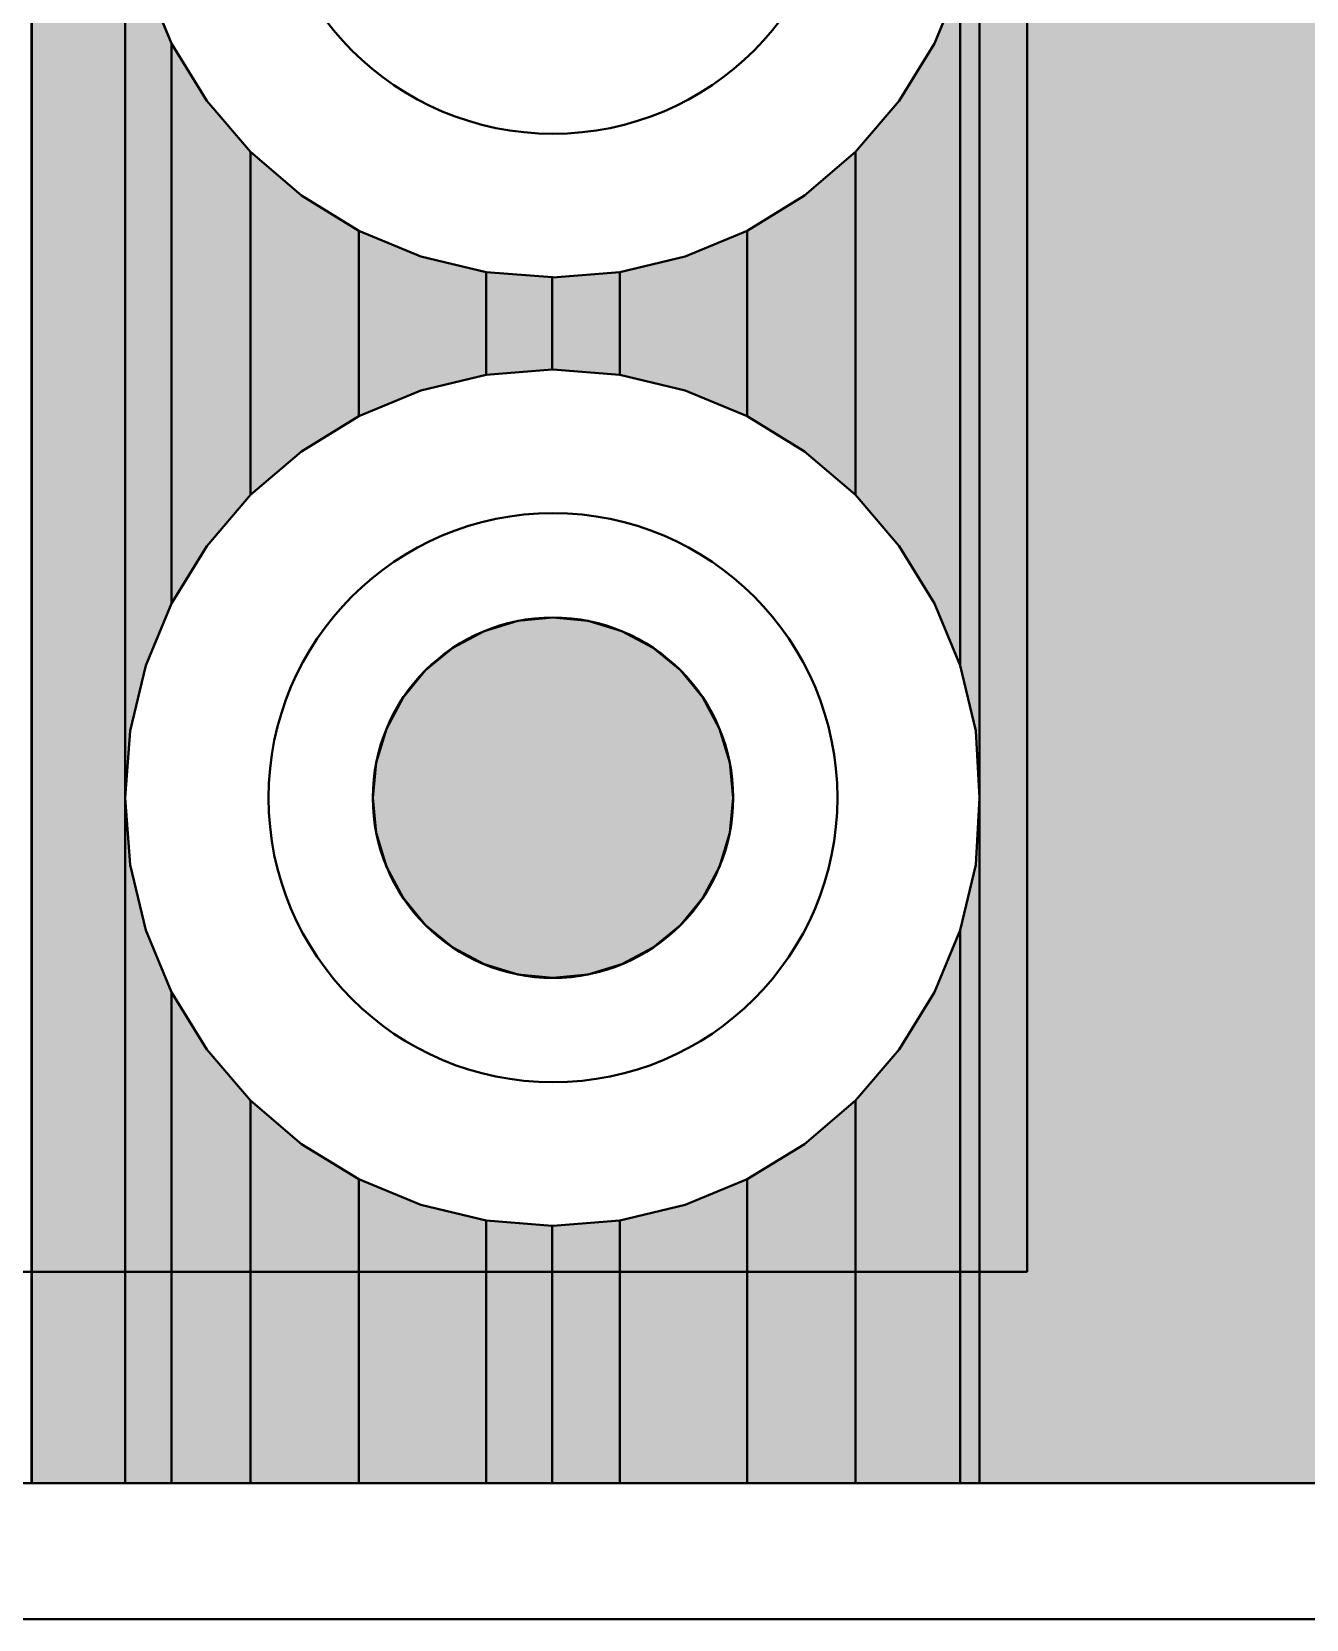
# Model space of a CAD drawing. Header units: millimetres. Extents: x 3.5 to 57, y 2.4 to 42.4.
# Drawn here: x 14.064 to 17.478, y 2.427 to 6.678 of the extents above; entities that cross this region are included whole.
import ezdxf

# ---------------------------------------------------------------- set-up
doc = ezdxf.new("R2010")
doc.units = ezdxf.units.MM
for name, color, linetype in [('bottom_copper', 7, 'Continuous'), ('bottom_silk', 7, 'Continuous'), ('drill_plated', 7, 'Continuous'), ('outline', 7, 'Continuous'), ('top_copper', 7, 'Continuous'), ('top_silk', 7, 'Continuous')]:
    doc.layers.add(name, color=color, linetype=linetype)

# ---------------------------------------------------------------- blocks, each defined once
blk = doc.blocks.new('Block6807')
at = {"layer": 'bottom_copper', "lineweight": 40}
for points in [[(9.5036, 0), (0.9636, 0), (0.9636, 38.9999), (9.5036, 38.9999), (9.5036, 0)], [(0.9636, 1.8353), (0.953, 2.0147), (0.911, 2.1896), (0.911, 4.021), (0.953, 4.1959), (0.9636, 4.3753), (0.9636, 1.8353)], [(0.911, 2.1896), (0.8422, 2.3558), (0.7482, 2.5092), (0.6313, 2.646), (0.6313, 3.5646), (0.7482, 3.7014), (0.8422, 3.8548), (0.911, 4.021), (0.911, 2.1896)], [(0.6313, 2.646), (0.4945, 2.7629), (0.3411, 2.8569), (0.3411, 3.3537), (0.4945, 3.4477), (0.6313, 3.5646), (0.6313, 2.646)], [(0.3411, 2.8569), (0.1749, 2.9257), (0, 2.9677), (0, 3.2429), (0.1749, 3.2849), (0.3411, 3.3537), (0.3411, 2.8569)], [(0, 2.9677), (-0.1794, 2.9818), (-0.1812, 2.9817), (-0.1812, 3.2289), (-0.1794, 3.2288), (0, 3.2429), (0, 2.9677)], [(0.9636, 0), (0.911, 0), (0.911, 1.481), (0.953, 1.6559), (0.9636, 1.8353), (0.9636, 0)], [(0.911, 0), (0.6313, 0), (0.6313, 1.0246), (0.7482, 1.1614), (0.8422, 1.3148), (0.911, 1.481), (0.911, 0)], [(0.6313, 0), (0.3411, 0), (0.3411, 0.8137), (0.4945, 0.9077), (0.6313, 1.0246), (0.6313, 0)], [(0.3411, 0), (0, 0), (0, 0.7029), (0.1749, 0.7449), (0.3411, 0.8137), (0.3411, 0)], [(0, 0), (-0.1812, 0), (-0.1812, 0.6889), (-0.1794, 0.6888), (0, 0.7029), (0, 0)]]:
    blk.add_hatch(color=7, dxfattribs=at).paths.add_polyline_path(points, flags=0)
at = {"layer": 'bottom_copper', "color": 7, "lineweight": 40}
for points in [[(9.5036, 0), (0.9636, 0), (0.9636, 38.9999), (9.5036, 38.9999), (9.5036, 0)], [(0.9636, 1.8353), (0.953, 2.0147), (0.911, 2.1896), (0.911, 4.021), (0.953, 4.1959), (0.9636, 4.3753), (0.9636, 1.8353)], [(0.911, 2.1896), (0.8422, 2.3558), (0.7482, 2.5092), (0.6313, 2.646), (0.6313, 3.5646), (0.7482, 3.7014), (0.8422, 3.8548), (0.911, 4.021), (0.911, 2.1896)], [(0.6313, 2.646), (0.4945, 2.7629), (0.3411, 2.8569), (0.3411, 3.3537), (0.4945, 3.4477), (0.6313, 3.5646), (0.6313, 2.646)], [(0.3411, 2.8569), (0.1749, 2.9257), (0, 2.9677), (0, 3.2429), (0.1749, 3.2849), (0.3411, 3.3537), (0.3411, 2.8569)], [(0, 2.9677), (-0.1794, 2.9818), (-0.1812, 2.9817), (-0.1812, 3.2289), (-0.1794, 3.2288), (0, 3.2429), (0, 2.9677)], [(0.9636, 0), (0.911, 0), (0.911, 1.481), (0.953, 1.6559), (0.9636, 1.8353), (0.9636, 0)], [(0.911, 0), (0.6313, 0), (0.6313, 1.0246), (0.7482, 1.1614), (0.8422, 1.3148), (0.911, 1.481), (0.911, 0)], [(0.6313, 0), (0.3411, 0), (0.3411, 0.8137), (0.4945, 0.9077), (0.6313, 1.0246), (0.6313, 0)], [(0.3411, 0), (0, 0), (0, 0.7029), (0.1749, 0.7449), (0.3411, 0.8137), (0.3411, 0)], [(0, 0), (-0.1812, 0), (-0.1812, 0.6889), (-0.1794, 0.6888), (0, 0.7029), (0, 0)]]:
    blk.add_lwpolyline(points, close=True, dxfattribs=at)
blk = doc.blocks.new('Block9329')
at = {"layer": 'bottom_copper', "lineweight": 40}
for points in [[(1.2141, 0), (0.9648, 0), (0.9648, 38.9999), (1.2141, 38.9999), (1.2141, 0)], [(0.9648, 0), (0.9636, 0), (0.9636, 36.618), (0.9648, 36.6333), (0.9648, 0)], [(1.339, 2.3558), (1.2702, 2.1896), (1.2282, 2.0147), (1.2141, 1.8353), (1.2141, 4.3753), (1.2282, 4.1959), (1.2702, 4.021), (1.339, 3.8548), (1.339, 2.3558)], [(1.5499, 2.646), (1.433, 2.5092), (1.339, 2.3558), (1.339, 3.8548), (1.433, 3.7014), (1.5499, 3.5646), (1.5499, 2.646)], [(1.8401, 2.8569), (1.6867, 2.7629), (1.5499, 2.646), (1.5499, 3.5646), (1.6867, 3.4477), (1.8401, 3.3537), (1.8401, 2.8569)], [(2.1812, 2.9677), (2.0063, 2.9257), (1.8401, 2.8569), (1.8401, 3.3537), (2.0063, 3.2849), (2.1812, 3.2429), (2.1812, 2.9677)], [(2.3588, 2.9817), (2.1812, 2.9677), (2.1812, 3.2429), (2.3588, 3.2289), (2.3588, 2.9817)], [(1.339, 0), (1.2141, 0), (1.2141, 1.8353), (1.2282, 1.6559), (1.2702, 1.481), (1.339, 1.3148), (1.339, 0)], [(1.5499, 0), (1.339, 0), (1.339, 1.3148), (1.433, 1.1614), (1.5499, 1.0246), (1.5499, 0)], [(1.8401, 0), (1.5499, 0), (1.5499, 1.0246), (1.6867, 0.9077), (1.8401, 0.8137), (1.8401, 0)], [(2.1812, 0), (1.8401, 0), (1.8401, 0.8137), (2.0063, 0.7449), (2.1812, 0.7029), (2.1812, 0)], [(2.3588, 0), (2.1812, 0), (2.1812, 0.7029), (2.3588, 0.6889), (2.3588, 0)]]:
    blk.add_hatch(color=7, dxfattribs=at).paths.add_polyline_path(points, flags=0)
at = {"layer": 'bottom_copper', "color": 7, "lineweight": 40}
for points in [[(1.2141, 0), (0.9648, 0), (0.9648, 38.9999), (1.2141, 38.9999), (1.2141, 0)], [(0.9648, 0), (0.9636, 0), (0.9636, 36.618), (0.9648, 36.6333), (0.9648, 0)], [(1.339, 2.3558), (1.2702, 2.1896), (1.2282, 2.0147), (1.2141, 1.8353), (1.2141, 4.3753), (1.2282, 4.1959), (1.2702, 4.021), (1.339, 3.8548), (1.339, 2.3558)], [(1.5499, 2.646), (1.433, 2.5092), (1.339, 2.3558), (1.339, 3.8548), (1.433, 3.7014), (1.5499, 3.5646), (1.5499, 2.646)], [(1.8401, 2.8569), (1.6867, 2.7629), (1.5499, 2.646), (1.5499, 3.5646), (1.6867, 3.4477), (1.8401, 3.3537), (1.8401, 2.8569)], [(2.1812, 2.9677), (2.0063, 2.9257), (1.8401, 2.8569), (1.8401, 3.3537), (2.0063, 3.2849), (2.1812, 3.2429), (2.1812, 2.9677)], [(2.3588, 2.9817), (2.1812, 2.9677), (2.1812, 3.2429), (2.3588, 3.2289), (2.3588, 2.9817)], [(1.339, 0), (1.2141, 0), (1.2141, 1.8353), (1.2282, 1.6559), (1.2702, 1.481), (1.339, 1.3148), (1.339, 0)], [(1.5499, 0), (1.339, 0), (1.339, 1.3148), (1.433, 1.1614), (1.5499, 1.0246), (1.5499, 0)], [(1.8401, 0), (1.5499, 0), (1.5499, 1.0246), (1.6867, 0.9077), (1.8401, 0.8137), (1.8401, 0)], [(2.1812, 0), (1.8401, 0), (1.8401, 0.8137), (2.0063, 0.7449), (2.1812, 0.7029), (2.1812, 0)], [(2.3588, 0), (2.1812, 0), (2.1812, 0.7029), (2.3588, 0.6889), (2.3588, 0)]]:
    blk.add_lwpolyline(points, close=True, dxfattribs=at)
blk = doc.blocks.new('Block28385')
at = {"layer": 'top_copper', "lineweight": 40}
for points in [[(9.5036, 0), (0.9636, 0), (0.9636, 38.9999), (9.5036, 38.9999), (9.5036, 0)], [(0.9636, 1.8353), (0.953, 2.0147), (0.911, 2.1896), (0.911, 4.021), (0.953, 4.1959), (0.9636, 4.3753), (0.9636, 1.8353)], [(0.911, 2.1896), (0.8422, 2.3558), (0.7482, 2.5092), (0.6313, 2.646), (0.6313, 3.5646), (0.7482, 3.7014), (0.8422, 3.8548), (0.911, 4.021), (0.911, 2.1896)], [(0.6313, 2.646), (0.4945, 2.7629), (0.3411, 2.8569), (0.3411, 3.3537), (0.4945, 3.4477), (0.6313, 3.5646), (0.6313, 2.646)], [(0.3411, 2.8569), (0.1749, 2.9257), (0, 2.9677), (0, 3.2429), (0.1749, 3.2849), (0.3411, 3.3537), (0.3411, 2.8569)], [(0, 2.9677), (-0.1794, 2.9818), (-0.1812, 2.9817), (-0.1812, 3.2289), (-0.1794, 3.2288), (0, 3.2429), (0, 2.9677)], [(0.9636, 0), (0.911, 0), (0.911, 1.481), (0.953, 1.6559), (0.9636, 1.8353), (0.9636, 0)], [(0.911, 0), (0.6313, 0), (0.6313, 1.0246), (0.7482, 1.1614), (0.8422, 1.3148), (0.911, 1.481), (0.911, 0)], [(0.6313, 0), (0.3411, 0), (0.3411, 0.8137), (0.4945, 0.9077), (0.6313, 1.0246), (0.6313, 0)], [(0.3411, 0), (0, 0), (0, 0.7029), (0.1749, 0.7449), (0.3411, 0.8137), (0.3411, 0)], [(0, 0), (-0.1812, 0), (-0.1812, 0.6889), (-0.1794, 0.6888), (0, 0.7029), (0, 0)]]:
    blk.add_hatch(color=7, dxfattribs=at).paths.add_polyline_path(points, flags=0)
at = {"layer": 'top_copper', "color": 7, "lineweight": 40}
for points in [[(9.5036, 0), (0.9636, 0), (0.9636, 38.9999), (9.5036, 38.9999), (9.5036, 0)], [(0.9636, 1.8353), (0.953, 2.0147), (0.911, 2.1896), (0.911, 4.021), (0.953, 4.1959), (0.9636, 4.3753), (0.9636, 1.8353)], [(0.911, 2.1896), (0.8422, 2.3558), (0.7482, 2.5092), (0.6313, 2.646), (0.6313, 3.5646), (0.7482, 3.7014), (0.8422, 3.8548), (0.911, 4.021), (0.911, 2.1896)], [(0.6313, 2.646), (0.4945, 2.7629), (0.3411, 2.8569), (0.3411, 3.3537), (0.4945, 3.4477), (0.6313, 3.5646), (0.6313, 2.646)], [(0.3411, 2.8569), (0.1749, 2.9257), (0, 2.9677), (0, 3.2429), (0.1749, 3.2849), (0.3411, 3.3537), (0.3411, 2.8569)], [(0, 2.9677), (-0.1794, 2.9818), (-0.1812, 2.9817), (-0.1812, 3.2289), (-0.1794, 3.2288), (0, 3.2429), (0, 2.9677)], [(0.9636, 0), (0.911, 0), (0.911, 1.481), (0.953, 1.6559), (0.9636, 1.8353), (0.9636, 0)], [(0.911, 0), (0.6313, 0), (0.6313, 1.0246), (0.7482, 1.1614), (0.8422, 1.3148), (0.911, 1.481), (0.911, 0)], [(0.6313, 0), (0.3411, 0), (0.3411, 0.8137), (0.4945, 0.9077), (0.6313, 1.0246), (0.6313, 0)], [(0.3411, 0), (0, 0), (0, 0.7029), (0.1749, 0.7449), (0.3411, 0.8137), (0.3411, 0)], [(0, 0), (-0.1812, 0), (-0.1812, 0.6889), (-0.1794, 0.6888), (0, 0.7029), (0, 0)]]:
    blk.add_lwpolyline(points, close=True, dxfattribs=at)
blk = doc.blocks.new('Block31291')
at = {"layer": 'top_copper', "lineweight": 40}
for points in [[(1.914, 0), (1.6647, 0), (1.6647, 38.9999), (1.914, 38.9999), (1.914, 0)], [(1.6647, 0), (1.6635, 0), (1.6635, 36.618), (1.6647, 36.6333), (1.6647, 0)], [(2.0389, 2.3558), (1.9701, 2.1896), (1.9281, 2.0147), (1.914, 1.8353), (1.914, 4.3753), (1.9281, 4.1959), (1.9701, 4.021), (2.0389, 3.8548), (2.0389, 2.3558)], [(2.2498, 2.646), (2.1329, 2.5092), (2.0389, 2.3558), (2.0389, 3.8548), (2.1329, 3.7014), (2.2498, 3.5646), (2.2498, 2.646)], [(2.54, 2.8569), (2.3866, 2.7629), (2.2498, 2.646), (2.2498, 3.5646), (2.3866, 3.4477), (2.54, 3.3537), (2.54, 2.8569)], [(2.8811, 2.9677), (2.7062, 2.9257), (2.54, 2.8569), (2.54, 3.3537), (2.7062, 3.2849), (2.8811, 3.2429), (2.8811, 2.9677)], [(3.0587, 2.9817), (2.8811, 2.9677), (2.8811, 3.2429), (3.0587, 3.2289), (3.0587, 2.9817)], [(2.0389, 0), (1.914, 0), (1.914, 1.8353), (1.9281, 1.6559), (1.9701, 1.481), (2.0389, 1.3148), (2.0389, 0)], [(2.2498, 0), (2.0389, 0), (2.0389, 1.3148), (2.1329, 1.1614), (2.2498, 1.0246), (2.2498, 0)], [(2.54, 0), (2.2498, 0), (2.2498, 1.0246), (2.3866, 0.9077), (2.54, 0.8137), (2.54, 0)], [(2.8811, 0), (2.54, 0), (2.54, 0.8137), (2.7062, 0.7449), (2.8811, 0.7029), (2.8811, 0)], [(3.0587, 0), (2.8811, 0), (2.8811, 0.7029), (3.0587, 0.6889), (3.0587, 0)]]:
    blk.add_hatch(color=7, dxfattribs=at).paths.add_polyline_path(points, flags=0)
at = {"layer": 'top_copper', "color": 7, "lineweight": 40}
for points in [[(1.914, 0), (1.6647, 0), (1.6647, 38.9999), (1.914, 38.9999), (1.914, 0)], [(1.6647, 0), (1.6635, 0), (1.6635, 36.618), (1.6647, 36.6333), (1.6647, 0)], [(2.0389, 2.3558), (1.9701, 2.1896), (1.9281, 2.0147), (1.914, 1.8353), (1.914, 4.3753), (1.9281, 4.1959), (1.9701, 4.021), (2.0389, 3.8548), (2.0389, 2.3558)], [(2.2498, 2.646), (2.1329, 2.5092), (2.0389, 2.3558), (2.0389, 3.8548), (2.1329, 3.7014), (2.2498, 3.5646), (2.2498, 2.646)], [(2.54, 2.8569), (2.3866, 2.7629), (2.2498, 2.646), (2.2498, 3.5646), (2.3866, 3.4477), (2.54, 3.3537), (2.54, 2.8569)], [(2.8811, 2.9677), (2.7062, 2.9257), (2.54, 2.8569), (2.54, 3.3537), (2.7062, 3.2849), (2.8811, 3.2429), (2.8811, 2.9677)], [(3.0587, 2.9817), (2.8811, 2.9677), (2.8811, 3.2429), (3.0587, 3.2289), (3.0587, 2.9817)], [(2.0389, 0), (1.914, 0), (1.914, 1.8353), (1.9281, 1.6559), (1.9701, 1.481), (2.0389, 1.3148), (2.0389, 0)], [(2.2498, 0), (2.0389, 0), (2.0389, 1.3148), (2.1329, 1.1614), (2.2498, 1.0246), (2.2498, 0)], [(2.54, 0), (2.2498, 0), (2.2498, 1.0246), (2.3866, 0.9077), (2.54, 0.8137), (2.54, 0)], [(2.8811, 0), (2.54, 0), (2.54, 0.8137), (2.7062, 0.7449), (2.8811, 0.7029), (2.8811, 0)], [(3.0587, 0), (2.8811, 0), (2.8811, 0.7029), (3.0587, 0.6889), (3.0587, 0)]]:
    blk.add_lwpolyline(points, close=True, dxfattribs=at)

msp = doc.modelspace()

# ---------------------------------------------------------------- hatches: boundary and pattern name
at = {"layer": 'bottom_copper', "lineweight": 40}
msp.add_hatch(color=7, dxfattribs=at).paths.add_polyline_path([(15.9336, 4.5329), (15.9062, 4.4424), (15.8616, 4.359), (15.8015, 4.2859), (15.7284, 4.2258), (15.645, 4.1812), (15.5545, 4.1538), (15.4603, 4.1445), (15.3661, 4.1538), (15.2756, 4.1812), (15.1922, 4.2258), (15.1191, 4.2859), (15.059, 4.359), (15.0144, 4.4424), (14.987, 4.5329), (14.9777, 4.6271), (14.987, 4.7213), (15.0144, 4.8118), (15.059, 4.8952), (15.1191, 4.9683), (15.1922, 5.0284), (15.2756, 5.073), (15.3661, 5.1004), (15.4603, 5.1097), (15.5545, 5.1004), (15.645, 5.073), (15.7284, 5.0284), (15.8015, 4.9683), (15.8616, 4.8952), (15.9062, 4.8118), (15.9336, 4.7213), (15.9429, 4.6271), (15.9336, 4.5329)], flags=0)
at = {"layer": 'drill_plated', "lineweight": 40}
msp.add_hatch(color=7, dxfattribs=at).paths.add_polyline_path([(15.9336, 4.5329), (15.9062, 4.4424), (15.8616, 4.359), (15.8015, 4.2859), (15.7284, 4.2258), (15.645, 4.1812), (15.5545, 4.1538), (15.4603, 4.1445), (15.3661, 4.1538), (15.2756, 4.1812), (15.1922, 4.2258), (15.1191, 4.2859), (15.059, 4.359), (15.0144, 4.4424), (14.987, 4.5329), (14.9777, 4.6271), (14.987, 4.7213), (15.0144, 4.8118), (15.059, 4.8952), (15.1191, 4.9683), (15.1922, 5.0284), (15.2756, 5.073), (15.3661, 5.1004), (15.4603, 5.1097), (15.5545, 5.1004), (15.645, 5.073), (15.7284, 5.0284), (15.8015, 4.9683), (15.8616, 4.8952), (15.9062, 4.8118), (15.9336, 4.7213), (15.9429, 4.6271), (15.9336, 4.5329)], flags=0)
at = {"layer": 'top_copper', "lineweight": 40}
msp.add_hatch(color=7, dxfattribs=at).paths.add_polyline_path([(15.9336, 4.5329), (15.9062, 4.4424), (15.8616, 4.359), (15.8015, 4.2859), (15.7284, 4.2258), (15.645, 4.1812), (15.5545, 4.1538), (15.4603, 4.1445), (15.3661, 4.1538), (15.2756, 4.1812), (15.1922, 4.2258), (15.1191, 4.2859), (15.059, 4.359), (15.0144, 4.4424), (14.987, 4.5329), (14.9777, 4.6271), (14.987, 4.7213), (15.0144, 4.8118), (15.059, 4.8952), (15.1191, 4.9683), (15.1922, 5.0284), (15.2756, 5.073), (15.3661, 5.1004), (15.4603, 5.1097), (15.5545, 5.1004), (15.645, 5.073), (15.7284, 5.0284), (15.8015, 4.9683), (15.8616, 4.8952), (15.9062, 4.8118), (15.9336, 4.7213), (15.9429, 4.6271), (15.9336, 4.5329)], flags=0)

# ---------------------------------------------------------------- linework, layer by layer
at = {"layer": 'bottom_copper', "color": 7, "lineweight": 40}
for p, q in [((14.3699, 6.8128), (14.4387, 6.6466)), ((16.4819, 6.6466), (16.5507, 6.8128)), ((14.4387, 6.6466), (14.5327, 6.4932)), ((16.3879, 6.4932), (16.4819, 6.6466)), ((14.5327, 6.4932), (14.6496, 6.3564)), ((16.271, 6.3564), (16.3879, 6.4932)), ((14.6496, 6.3564), (14.7864, 6.2395)), ((16.1342, 6.2395), (16.271, 6.3564)), ((14.7864, 6.2395), (14.9398, 6.1455)), ((15.9808, 6.1455), (16.1342, 6.2395)), ((14.9398, 6.1455), (15.106, 6.0767)), ((15.8146, 6.0767), (15.9808, 6.1455)), ((15.106, 6.0767), (15.2809, 6.0347)), ((15.6397, 6.0347), (15.8146, 6.0767)), ((15.2809, 6.0347), (15.4585, 6.0207)), ((15.4585, 5.7735), (15.4585, 6.0207)), ((15.4585, 6.0207), (15.4603, 6.0206)), ((15.4585, 6.0207), (15.4585, 5.7735)), ((15.4603, 6.0206), (15.6397, 6.0347)), ((15.2809, 5.7595), (15.106, 5.7175)), ((15.4585, 5.7735), (15.2809, 5.7595)), ((15.4603, 5.7736), (15.4585, 5.7735)), ((15.6397, 5.7595), (15.4603, 5.7736)), ((15.8146, 5.7175), (15.6397, 5.7595)), ((15.106, 5.7175), (14.9398, 5.6487)), ((15.9808, 5.6487), (15.8146, 5.7175)), ((14.9398, 5.6487), (14.7864, 5.5547)), ((16.1342, 5.5547), (15.9808, 5.6487)), ((14.7864, 5.5547), (14.6496, 5.4378)), ((16.271, 5.4378), (16.1342, 5.5547)), ((14.6496, 5.4378), (14.5327, 5.301)), ((16.3879, 5.301), (16.271, 5.4378)), ((14.5327, 5.301), (14.4387, 5.1476)), ((16.4819, 5.1476), (16.3879, 5.301)), ((14.4387, 5.1476), (14.3699, 4.9814)), ((16.5507, 4.9814), (16.4819, 5.1476)), ((14.3699, 4.9814), (14.3279, 4.8065)), ((16.5927, 4.8065), (16.5507, 4.9814)), ((14.3279, 4.8065), (14.3138, 4.6271)), ((16.6033, 4.6271), (16.5927, 4.8065)), ((14.3138, 4.6271), (14.3279, 4.4477)), ((16.5927, 4.4477), (16.6033, 4.6271)), ((14.3279, 4.4477), (14.3699, 4.2728)), ((16.5507, 4.2728), (16.5927, 4.4477)), ((14.3699, 4.2728), (14.4387, 4.1066)), ((16.4819, 4.1066), (16.5507, 4.2728)), ((14.4387, 4.1066), (14.5327, 3.9532)), ((16.3879, 3.9532), (16.4819, 4.1066)), ((14.5327, 3.9532), (14.6496, 3.8164)), ((16.271, 3.8164), (16.3879, 3.9532)), ((14.6496, 3.8164), (14.7864, 3.6995)), ((16.1342, 3.6995), (16.271, 3.8164)), ((14.7864, 3.6995), (14.9398, 3.6055)), ((15.9808, 3.6055), (16.1342, 3.6995)), ((14.9398, 3.6055), (15.106, 3.5367)), ((15.8146, 3.5367), (15.9808, 3.6055)), ((15.106, 3.5367), (15.2809, 3.4947)), ((15.6397, 3.4947), (15.8146, 3.5367)), ((15.2809, 3.4947), (15.4585, 3.4807)), ((15.4603, 3.4806), (15.6397, 3.4947)), ((15.4585, 2.7918), (15.4585, 3.4807)), ((15.4585, 3.4807), (15.4603, 3.4806)), ((15.4585, 3.4807), (15.4585, 2.7918)), ((15.4585, 2.7918), (12.9185, 2.7918)), ((27.2703, 2.7918), (15.4585, 2.7918))]:
    msp.add_line(p, q, dxfattribs=at)
msp.add_lwpolyline([(15.9336, 4.5329), (15.9062, 4.4424), (15.8616, 4.359), (15.8015, 4.2859), (15.7284, 4.2258), (15.645, 4.1812), (15.5545, 4.1538), (15.4603, 4.1445), (15.3661, 4.1538), (15.2756, 4.1812), (15.1922, 4.2258), (15.1191, 4.2859), (15.059, 4.359), (15.0144, 4.4424), (14.987, 4.5329), (14.9777, 4.6271), (14.987, 4.7213), (15.0144, 4.8118), (15.059, 4.8952), (15.1191, 4.9683), (15.1922, 5.0284), (15.2756, 5.073), (15.3661, 5.1004), (15.4603, 5.1097), (15.5545, 5.1004), (15.645, 5.073), (15.7284, 5.0284), (15.8015, 4.9683), (15.8616, 4.8952), (15.9062, 4.8118), (15.9336, 4.7213), (15.9429, 4.6271), (15.9336, 4.5329)], close=True, dxfattribs=at)
for centre, major_axis in [((15.4603, 7.1671), (0.762, 0)), ((15.4603, 4.6271), (0.762, 0)), ((15.4603, 4.6271), (0.4826, 0))]:
    msp.add_ellipse(centre, major_axis=major_axis, ratio=1, dxfattribs=at)
at = {"layer": 'bottom_silk', "color": 7, "lineweight": 40}
for p, q in [((16.7303, 3.3571), (16.7303, 41.4571)), ((8.4245, 3.3571), (16.7303, 3.3571))]:
    msp.add_line(p, q, dxfattribs=at)
at = {"layer": 'drill_plated', "color": 7, "lineweight": 40}
msp.add_lwpolyline([(15.9336, 4.5329), (15.9062, 4.4424), (15.8616, 4.359), (15.8015, 4.2859), (15.7284, 4.2258), (15.645, 4.1812), (15.5545, 4.1538), (15.4603, 4.1445), (15.3661, 4.1538), (15.2756, 4.1812), (15.1922, 4.2258), (15.1191, 4.2859), (15.059, 4.359), (15.0144, 4.4424), (14.987, 4.5329), (14.9777, 4.6271), (14.987, 4.7213), (15.0144, 4.8118), (15.059, 4.8952), (15.1191, 4.9683), (15.1922, 5.0284), (15.2756, 5.073), (15.3661, 5.1004), (15.4603, 5.1097), (15.5545, 5.1004), (15.645, 5.073), (15.7284, 5.0284), (15.8015, 4.9683), (15.8616, 4.8952), (15.9062, 4.8118), (15.9336, 4.7213), (15.9429, 4.6271), (15.9336, 4.5329)], close=True, dxfattribs=at)
msp.add_ellipse((15.4603, 4.6271), major_axis=(0.4826, 0), ratio=1, dxfattribs=at)
at = {"layer": 'outline', "color": 7, "lineweight": 40}
msp.add_line((8.9703, 2.4271), (50.9702, 2.4271), dxfattribs=at)
at = {"layer": 'top_copper', "color": 7, "lineweight": 40}
for p, q in [((14.3699, 6.8128), (14.4387, 6.6466)), ((16.4819, 6.6466), (16.5507, 6.8128)), ((14.4387, 6.6466), (14.5327, 6.4932)), ((16.3879, 6.4932), (16.4819, 6.6466)), ((14.5327, 6.4932), (14.6496, 6.3564)), ((16.271, 6.3564), (16.3879, 6.4932)), ((14.6496, 6.3564), (14.7864, 6.2395)), ((16.1342, 6.2395), (16.271, 6.3564)), ((14.7864, 6.2395), (14.9398, 6.1455)), ((15.9808, 6.1455), (16.1342, 6.2395)), ((14.9398, 6.1455), (15.106, 6.0767)), ((15.8146, 6.0767), (15.9808, 6.1455)), ((15.106, 6.0767), (15.2809, 6.0347)), ((15.6397, 6.0347), (15.8146, 6.0767)), ((15.2809, 6.0347), (15.4585, 6.0207)), ((15.4585, 5.7735), (15.4585, 6.0207)), ((15.4585, 6.0207), (15.4603, 6.0206)), ((15.4585, 6.0207), (15.4585, 5.7735)), ((15.4603, 6.0206), (15.6397, 6.0347)), ((15.2809, 5.7595), (15.106, 5.7175)), ((15.4585, 5.7735), (15.2809, 5.7595)), ((15.4603, 5.7736), (15.4585, 5.7735)), ((15.6397, 5.7595), (15.4603, 5.7736)), ((15.8146, 5.7175), (15.6397, 5.7595)), ((15.106, 5.7175), (14.9398, 5.6487)), ((15.9808, 5.6487), (15.8146, 5.7175)), ((14.9398, 5.6487), (14.7864, 5.5547)), ((16.1342, 5.5547), (15.9808, 5.6487)), ((14.7864, 5.5547), (14.6496, 5.4378)), ((16.271, 5.4378), (16.1342, 5.5547)), ((14.6496, 5.4378), (14.5327, 5.301)), ((16.3879, 5.301), (16.271, 5.4378)), ((14.5327, 5.301), (14.4387, 5.1476)), ((16.4819, 5.1476), (16.3879, 5.301)), ((14.4387, 5.1476), (14.3699, 4.9814)), ((16.5507, 4.9814), (16.4819, 5.1476)), ((14.3699, 4.9814), (14.3279, 4.8065)), ((16.5927, 4.8065), (16.5507, 4.9814)), ((14.3279, 4.8065), (14.3138, 4.6271)), ((16.6033, 4.6271), (16.5927, 4.8065)), ((14.3138, 4.6271), (14.3279, 4.4477)), ((16.5927, 4.4477), (16.6033, 4.6271)), ((14.3279, 4.4477), (14.3699, 4.2728)), ((16.5507, 4.2728), (16.5927, 4.4477)), ((14.3699, 4.2728), (14.4387, 4.1066)), ((16.4819, 4.1066), (16.5507, 4.2728)), ((14.4387, 4.1066), (14.5327, 3.9532)), ((16.3879, 3.9532), (16.4819, 4.1066)), ((14.5327, 3.9532), (14.6496, 3.8164)), ((16.271, 3.8164), (16.3879, 3.9532)), ((14.6496, 3.8164), (14.7864, 3.6995)), ((16.1342, 3.6995), (16.271, 3.8164)), ((14.7864, 3.6995), (14.9398, 3.6055)), ((15.9808, 3.6055), (16.1342, 3.6995)), ((14.9398, 3.6055), (15.106, 3.5367)), ((15.8146, 3.5367), (15.9808, 3.6055)), ((15.106, 3.5367), (15.2809, 3.4947)), ((15.6397, 3.4947), (15.8146, 3.5367)), ((15.2809, 3.4947), (15.4585, 3.4807)), ((15.4603, 3.4806), (15.6397, 3.4947)), ((15.4585, 2.7918), (15.4585, 3.4807)), ((15.4585, 3.4807), (15.4603, 3.4806)), ((15.4585, 3.4807), (15.4585, 2.7918)), ((15.4585, 2.7918), (12.1298, 2.7918)), ((27.2703, 2.7918), (15.4585, 2.7918))]:
    msp.add_line(p, q, dxfattribs=at)
msp.add_lwpolyline([(15.9336, 4.5329), (15.9062, 4.4424), (15.8616, 4.359), (15.8015, 4.2859), (15.7284, 4.2258), (15.645, 4.1812), (15.5545, 4.1538), (15.4603, 4.1445), (15.3661, 4.1538), (15.2756, 4.1812), (15.1922, 4.2258), (15.1191, 4.2859), (15.059, 4.359), (15.0144, 4.4424), (14.987, 4.5329), (14.9777, 4.6271), (14.987, 4.7213), (15.0144, 4.8118), (15.059, 4.8952), (15.1191, 4.9683), (15.1922, 5.0284), (15.2756, 5.073), (15.3661, 5.1004), (15.4603, 5.1097), (15.5545, 5.1004), (15.645, 5.073), (15.7284, 5.0284), (15.8015, 4.9683), (15.8616, 4.8952), (15.9062, 4.8118), (15.9336, 4.7213), (15.9429, 4.6271), (15.9336, 4.5329)], close=True, dxfattribs=at)
for centre, major_axis in [((15.4603, 7.1671), (0.762, 0)), ((15.4603, 4.6271), (0.762, 0)), ((15.4603, 4.6271), (0.4826, 0))]:
    msp.add_ellipse(centre, major_axis=major_axis, ratio=1, dxfattribs=at)
at = {"layer": 'top_silk', "color": 7, "lineweight": 40}
msp.add_line((8.9703, 2.4271), (50.9703, 2.4271), dxfattribs=at)

# ---------------------------------------------------------------- block references
at = {"layer": 'bottom_copper'}
for name, p in [('Block9329', (13.0997, 2.7918)), ('Block6807', (15.6397, 2.7918))]:
    msp.add_blockref(name, p, dxfattribs=at)
at = {"layer": 'top_copper'}
for name, p in [('Block31291', (12.3998, 2.7918)), ('Block28385', (15.6397, 2.7918))]:
    msp.add_blockref(name, p, dxfattribs=at)

doc.saveas('drawing.dxf')
